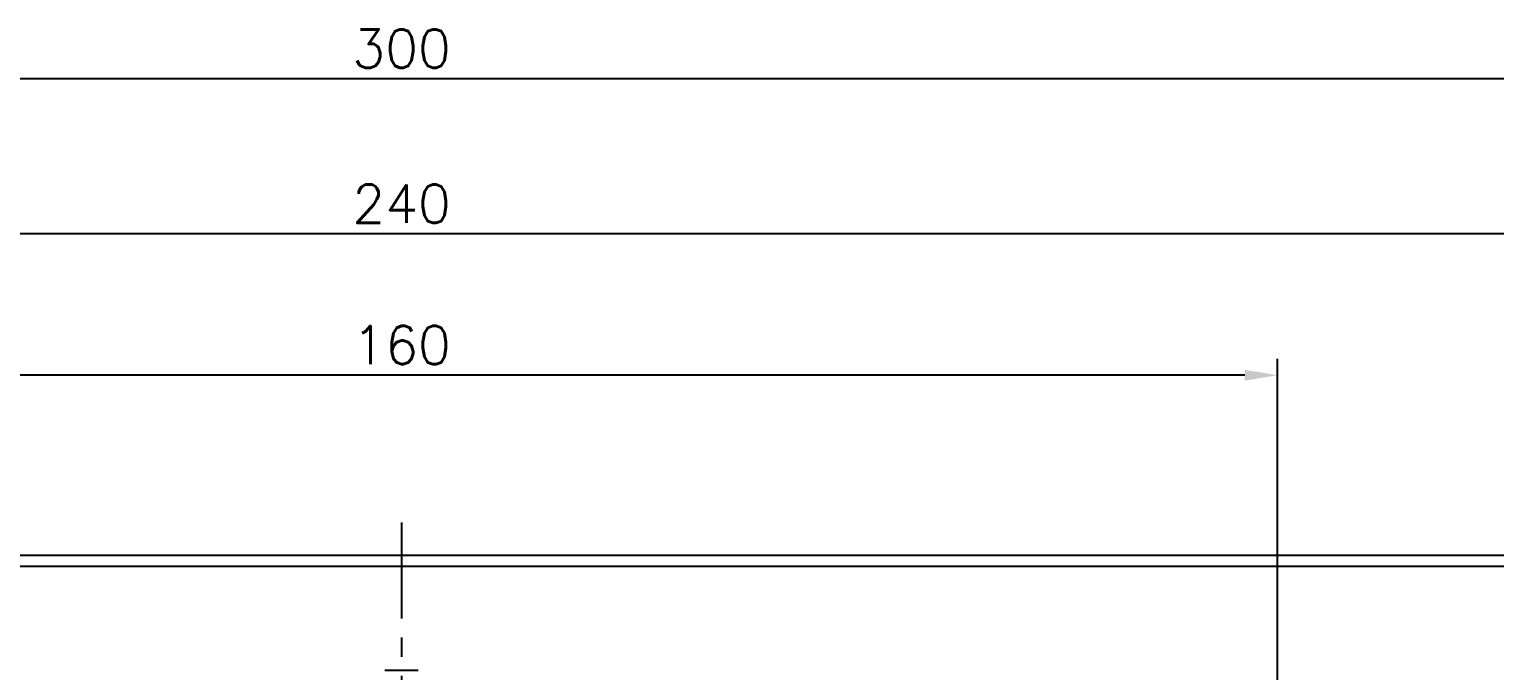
# Model space of a CAD drawing. Extents: x 9929 to 10523, y -3370 to -2950.
# Drawn here: x 10081.1 to 10215, y -3192.5 to -3133.9 of the extents above; entities that cross this region are included whole.
import ezdxf

# ---------------------------------------------------------------- set-up
doc = ezdxf.new("R2010")
doc.units = 0
doc.header["$LTSCALE"] = 7
doc.header["$MEASUREMENT"] = 0
doc.linetypes.add('CENTER', pattern=[2, 1.25, -0.25, 0.25, -0.25])
doc.layers.get('0').update_dxf_attribs({"color": 2, "linetype": 'CONTINUOUS'})
doc.layers.add('CL', color=1, linetype='CENTER')
doc.layers.add('D', color=2, linetype='CONTINUOUS')
doc.styles.add('GHS', font='ROMANS.shx', dxfattribs={"bigfont": 'GHS.shx'})

msp = doc.modelspace()

# ---------------------------------------------------------------- linework, layer by layer
at = {"color": 7, "linetype": 'Continuous'}
for p, q in [((10264.14, -3181.94), (9966.14, -3181.94)), ((9965.14, -3182.94), (10265.14, -3182.94))]:
    msp.add_line(p, q, dxfattribs=at)
for start, end in [(90.0022, 91.5897), (88.4103, 89.9957)]:
    msp.add_arc((10115.13, -3246.96), 54.52, start, end, dxfattribs=at)
at = {"layer": 'CL'}
msp.add_line((10115.14, -3178.94), (10115.14, -3316.89), dxfattribs=at)
at = {"layer": 'D', "color": 2}
for p, q in [((10262.14, -3138.44), (9968.14, -3138.44)), ((10232.14, -3152.6), (9998.14, -3152.6)), ((10195.14, -3225.24), (10195.14, -3164)), ((10192.14, -3165.5), (10038.14, -3165.5))]:
    msp.add_line(p, q, dxfattribs=at)
msp.add_solid([(10192.14, -3165), (10192.14, -3166), (10195.14, -3165.5)], dxfattribs=at)

# ---------------------------------------------------------------- texts
at = {"layer": 'D', "color": 2, "char_height": 3.5, "attachment_point": 5, "style": 'GHS'}
for s, insert in [('\\A1;300', (10115.14, -3135.69)), ('\\A1;240', (10115.14, -3149.85)), ('\\A1;160', (10115.14, -3162.75))]:
    msp.add_mtext(s, dxfattribs=dict(at, insert=insert))

doc.saveas('drawing.dxf')
